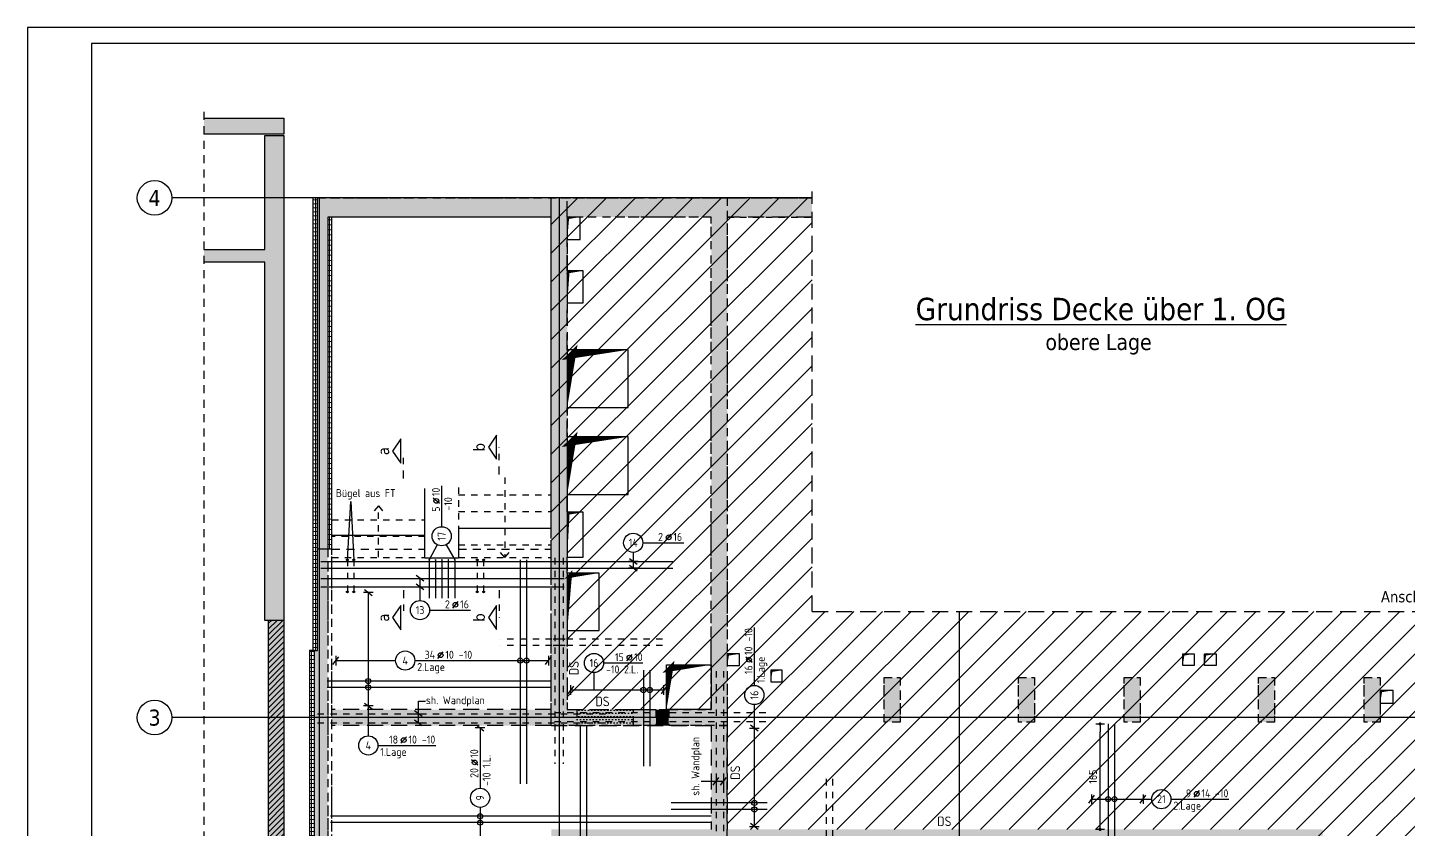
# Model space of a CAD drawing. Extents: x -10 to 101, y -7 to 51.
# Drawn here: x 0 to 21.57, y 29.51 to 42.05 of the extents above; entities that cross this region are included whole.
import ezdxf
from ezdxf.enums import TextEntityAlignment as Align

# ---------------------------------------------------------------- set-up
doc = ezdxf.new("R2010")
doc.units = 0
doc.header["$LTSCALE"] = 0.5
for name, pattern in [('AUSGEZOGEN', [1000.01, 1000, 0.01]), ('DASHDOTSMALL', [1.05, 0.5, -0.25, 0.05, -0.25]), ('DASHED', [0.75, 0.5, -0.25]), ('DOT', [0.175, 0.05, -0.125]), ('HIDDEN', [0.375, 0.25, -0.125]), ('HIDDEN2', [0.187, 0.125, -0.062]), ('HIDDEN4', [0.12, 0.02, -0.1]), ('PUNKT', [0.175, 0.05, -0.125]), ('STRICHLINIE', [0.75, 0.5, -0.25]), ('STRICHPUNKT2', [0.55, 0.25, -0.125, 0.05, -0.125]), ('VERDECKT', [0.375, 0.25, -0.125])]:
    doc.linetypes.add(name, pattern=pattern)
for name, color, linetype in [('2.OG', 7, 'Continuous'), ('ACHSEN', 7, 'Continuous'), ('AFU', 7, 'Continuous'), ('Bestand', 7, 'Continuous'), ('BETON', 7, 'Continuous'), ('Brüstung 2.OG', 7, 'Continuous'), ('DRUEBER', 7, 'Continuous'), ('DS', 7, 'Continuous'), ('grau_hell', 7, 'Continuous'), ('grau_mittel', 7, 'Continuous'), ('HILFE', 7, 'Continuous'), ('MASSE', 7, 'Continuous'), ('RAHMEN', 7, 'Continuous'), ('RND', 7, 'Continuous'), ('SCHATTEN', 7, 'Continuous'), ('SCHNITTE', 7, 'Continuous'), ('SCHRAFF', 7, 'Continuous'), ('SFP_Achsen', 7, 'Continuous'), ('TEXT', 7, 'Continuous'), ('VERDECKT', 7, 'Continuous'), ('VERDECKT2', 7, 'Continuous')]:
    doc.layers.add(name, color=color, linetype=linetype)
doc.layers.add('zila_01_rb_02_stb-fertig_05_schraff', color=144, linetype='Continuous', lineweight=9)
doc.styles.add('helv', font='tahoma.ttf')
doc.styles.add('txt', font='isocp.shx')
doc.linetypes.add('AFU_50K', pattern='A,0.15,["/",Standard,S=0.2,R=0,X=-0.01,Y=-0.1],0.07,["/",Standard,S=0.2,R=0,X=-0.01,Y=-0.1],0.15', length=0.37)
doc.dimstyles.new('DOT_I', dxfattribs={"dimscale": 0.5, "dimtxt": 0.25, "dimasz": 0.25, "dimexe": 0.1, "dimexo": 0.3, "dimgap": 0.1, "dimtad": 1, "dimdec": 3, "dimzin": 3, "dimtxsty": 'txt', "dimblk": 'DOT', "dimblk1": 'DOT', "dimblk2": 'DOT', "dimsah": 1, "dimcen": 0.1, "dimse1": 1, "dimse2": 1, "dimazin": 0, "dimtfac": 1, "dimtdec": 4, "dimtix": 1, "dimtmove": 2, "dimatfit": 3, "dimfxl": 0, "dimtvp": 1, "dimtolj": 1, "dimtzin": 0, "dimarcsym": 0})

# ---------------------------------------------------------------- blocks, each defined once
blk = doc.blocks.new('DINA0')
at = {"layer": 'RAHMEN'}
for p, q in [((0, 84.1), (0, 0)), ((118.9, 84.1), (0, 84.1))]:
    blk.add_line(p, q, dxfattribs=at)
at = {"layer": 'RAHMEN', "color": 5}
for p, q in [((118.4, 83.6), (2, 83.6)), ((2, 83.6), (2, 0.5))]:
    blk.add_line(p, q, dxfattribs=at)
blk = doc.blocks.new('lei_gre')
at = {"layer": 'RND', "color": 7, "linetype": 'Continuous'}
for p, q in [((-0.09, -0.12), (0.09, 0.12)), ((0, 0.15), (0, -0.15))]:
    blk.add_line(p, q, dxfattribs=at)
blk = doc.blocks.new('RND_LEI')
at = {"layer": 'RND', "color": 7, "linetype": 'Continuous'}
blk.add_line((1.022, 0.066), (1.19, 0.27), dxfattribs=at)
for centre, radius in [((0, 0), 0.3), ((1.106, 0.168), 0.075)]:
    blk.add_circle(centre, radius, dxfattribs=at)
at = {"layer": 'RND', "color": 7, "linetype": 'Continuous', "style": 'txt'}
blk.add_attdef('POSL', text='', height=0.25, dxfattribs=at).set_placement((0, 0), align=Align.MIDDLE)
blk.add_attdef('ANZ', text='', height=0.25, dxfattribs=at).set_placement((0.931, 0.057), align=Align.RIGHT)
for tag, p in [('DUM', (1.253, 0.057)), ('ABSTD', (1.674, 0.057)), ('POSTXT', (0.374, -0.327))]:
    blk.add_attdef(tag, p, '', height=0.25, dxfattribs=at)
blk = doc.blocks.new('DOT')
at = {"layer": 'MASSE', "color": 7, "linetype": 'Continuous'}
for p, q in [((0, 0), (-1, 0)), ((0, 0.54), (0, -0.54))]:
    blk.add_line(p, q, dxfattribs=at)
at = {"layer": 'MASSE', "color": 7, "linetype": 'Continuous', "const_width": 0.2}
blk.add_lwpolyline([(-0.1, 0, 1), (0.1, 0, 1)], format="xyb", close=True, dxfattribs=at)
blk = doc.blocks.new('*D34')
at = {"layer": 'Defpoints', "color": 0, "linetype": 'AUSGEZOGEN', "transparency": 16777216}
for p in [(16.753, 31.162), (16.753, 31.162), (16.753, 29.512)]:
    blk.add_point(p, dxfattribs=at)
at = {"layer": 'MASSE', "color": 0, "linetype": 'AUSGEZOGEN', "lineweight": -2, "transparency": 16777216}
blk.add_line((16.753, 29.637), (16.753, 31.037), dxfattribs=at)
at = {"layer": 'MASSE', "color": 0, "linetype": 'AUSGEZOGEN', "lineweight": -2, "transparency": 16777216, "xscale": 0.125, "yscale": 0.125, "zscale": 0.125}
for p, rotation in [((16.753, 31.162), 90), ((16.753, 29.512), 270)]:
    blk.add_blockref('DOT', p, dxfattribs=dict(at, rotation=rotation))
at = {"layer": 'MASSE', "color": 0, "linetype": 'AUSGEZOGEN', "transparency": 16777216, "insert": (16.641, 30.337), "char_height": 0.125, "attachment_point": 5, "rotation": 90, "style": 'txt'}
blk.add_mtext('\\A1;165', dxfattribs=at)
blk = doc.blocks.new('SCHN-2')
at = {"layer": 'SCHNITTE', "color": 6, "linetype": 'Continuous'}
blk.add_lwpolyline([(0.378, 0.088), (0, 0.34), (-0.378, 0.088)], close=True, dxfattribs=at)
at = {"layer": 'SCHNITTE', "color": 1, "linetype": 'DASHDOTSMALL', "style": 'helv'}
blk.add_attdef('SCHN-2', text='', height=0.35, dxfattribs=at).set_placement((0, 0.45), align=Align.CENTER)

msp = doc.modelspace()

# ---------------------------------------------------------------- hatches: boundary and pattern name
at = {"layer": '2.OG'}
h = msp.add_hatch(dxfattribs=at)
h.set_pattern_fill('DOTS', scale=0.8, double=1)
h.set_pattern_definition([(0, (-74.13047, 129.29311), (0.025, 0.05), [0, -0.05])])
h.paths.add_polyline_path([(4.4795, 27.5815), (4.0295, 27.5815), (4.0295, 27.2815), (4.6895, 27.2815), (4.6895, 39.0866), (8.1795, 39.0866), (8.1795, 31.1366), (8.5795, 31.1366), (8.5795, 31.3866), (8.4295, 31.3866), (8.4295, 39.0866), (10.6795, 39.0866), (10.6795, 31.3866), (9.4645, 31.3866), (9.4645, 31.1366), (10.9295, 31.1366), (10.9295, 39.3866), (4.5295, 39.3866), (4.5295, 32.3116), (4.4795, 32.3116)])
h.paths.add_polyline_path([(4.6895, 25.2315), (4.0295, 25.2315), (4.0295, 24.9315), (4.4795, 24.9315), (4.4795, 18.1366), (5.0545, 18.1366), (5.0545, 18.4366), (4.6895, 18.4366)])
h.paths.add_polyline_path([(36.9295, 39.3866), (36.9295, 31.1366), (38.3945, 31.1366), (38.3945, 31.3866), (37.1795, 31.3866), (37.1795, 39.0866), (39.4295, 39.0866), (39.4295, 31.3866), (39.2795, 31.3866), (39.2795, 31.1366), (39.6795, 31.1366), (39.6795, 39.0866), (43.1545, 39.0866), (43.1545, 34.0716), (43.4545, 34.0716), (43.4545, 39.3866)])
h.paths.add_polyline_path([(43.1545, 31.1366), (43.4545, 31.1366), (43.4545, 32.2016), (43.1545, 32.2016)])
h.paths.add_polyline_path([(34.4795, 31.8866), (34.2295, 31.8866), (34.2295, 31.1916), (34.4795, 31.1916)])
h.paths.add_polyline_path([(32.1295, 31.1916), (32.3795, 31.1916), (32.3795, 31.8866), (32.1295, 31.8866)])
h.paths.add_polyline_path([(26.7295, 31.1916), (26.9795, 31.1916), (26.9795, 31.8866), (26.7295, 31.8866)])
h.paths.add_polyline_path([(24.8795, 31.8866), (24.6295, 31.8866), (24.6295, 31.1916), (24.8795, 31.1916)])
h.paths.add_polyline_path([(23.2295, 31.8866), (22.9795, 31.8866), (22.9795, 31.1916), (23.2295, 31.1916)])
h.paths.add_polyline_path([(21.1295, 31.8866), (20.8795, 31.8866), (20.8795, 31.1916), (21.1295, 31.1916)])
h.paths.add_polyline_path([(19.2295, 31.1916), (19.4795, 31.1916), (19.4795, 31.8866), (19.2295, 31.8866)])
h.paths.add_polyline_path([(17.3795, 31.8866), (17.1295, 31.8866), (17.1295, 31.1916), (17.3795, 31.1916)])
h.paths.add_polyline_path([(15.7295, 31.8866), (15.4795, 31.8866), (15.4795, 31.1916), (15.7295, 31.1916)])
h.paths.add_polyline_path([(13.6295, 31.8866), (13.3795, 31.8866), (13.3795, 31.1916), (13.6295, 31.1916)])
h.paths.add_polyline_path([(43.1545, 24.8616), (43.4545, 24.8616), (43.4545, 25.1616), (43.1545, 25.1616)])
h.paths.add_polyline_path([(42.9045, 18.4366), (42.9045, 18.1366), (43.4545, 18.1366), (43.4545, 20.6366), (43.1545, 20.6366), (43.1545, 18.4366)])
h.paths.add_polyline_path([(37.2045, 18.4366), (36.9045, 18.4366), (36.9045, 18.1366), (37.2045, 18.1366)])
h.paths.add_polyline_path([(29.7045, 18.4366), (29.4045, 18.4366), (29.4045, 18.1366), (29.7045, 18.1366)])
h.paths.add_polyline_path([(21.9045, 18.4366), (21.9045, 18.1366), (22.2045, 18.1366), (22.2045, 18.4366)])
h.paths.add_polyline_path([(14.7045, 18.4366), (14.4045, 18.4366), (14.4045, 18.1366), (14.7045, 18.1366)])
h.paths.add_polyline_path([(8.4545, 18.1366), (8.4545, 18.4366), (8.1545, 18.4366), (8.1545, 18.1366)])
h.paths.add_polyline_path([(37.1795, 24.8866), (37.1795, 25.5966), (36.9295, 25.5966), (36.9295, 25.1366), (34.2295, 25.1366), (34.2295, 27.1116), (36.9295, 27.1116), (36.9295, 26.6466), (37.1795, 26.6466), (37.1795, 27.5113), (36.9295, 27.5113), (36.9295, 27.3616), (32.3895, 27.3616), (32.3895, 27.1116), (33.9795, 27.1116), (33.9795, 25.1366), (32.3895, 25.1366), (32.3895, 24.8866)], flags=17)
h.paths.add_polyline_path([(20.2295, 25.1366), (20.2295, 28.4816), (21.3545, 28.4816), (21.3545, 28.7316), (20.2295, 28.7316), (20.2295, 29.5116), (17.4645, 29.5116), (17.4645, 29.2616), (17.6145, 29.2616), (17.6145, 28.0716), (14.7645, 28.0716), (14.7645, 29.2616), (16.5795, 29.2616), (16.5795, 29.5116), (8.1795, 29.5116), (8.1795, 24.8866), (8.5795, 24.8866), (8.5795, 25.1366), (8.4295, 25.1366), (8.4295, 29.2616), (14.5145, 29.2616), (14.5145, 25.1366), (14.3645, 25.1366), (14.3645, 24.8866), (14.9145, 24.8866), (14.9145, 25.1366), (14.7645, 25.1366), (14.7645, 27.8216), (17.6145, 27.8216), (17.6145, 25.1366), (15.9245, 25.1366), (15.9245, 24.8866), (31.5045, 24.8866), (31.5045, 25.1366), (31.3545, 25.1366), (31.3545, 27.1116), (31.5045, 27.1116), (31.5045, 27.3616), (31.3545, 27.3616), (31.3545, 29.2616), (36.9295, 29.2616), (36.9295, 28.3963), (37.1795, 28.3963), (37.1795, 29.5116), (31.1045, 29.5116), (31.1045, 28.7316), (30.0545, 28.7316), (30.0545, 28.4816), (31.1045, 28.4816), (31.1045, 25.1366)])
h.paths.add_polyline_path([(19.9795, 29.2616), (19.0295, 29.2616), (19.0295, 25.1366), (19.9795, 25.1366)], flags=16)
h.paths.add_polyline_path([(17.8645, 25.1366), (18.7795, 25.1366), (18.7795, 29.2616), (17.8645, 29.2616)], flags=16)
h.paths.add_polyline_path([(9.5895, 25.1366), (9.5895, 24.8866), (13.3545, 24.8866), (13.3545, 25.1366)], flags=17)
h.paths.add_polyline_path([(22.7545, 28.7316), (22.7545, 28.4816), (25.1045, 28.4816), (25.1045, 28.7316)], flags=17)
h.paths.add_polyline_path([(28.6545, 28.4816), (28.6545, 28.7316), (26.5045, 28.7316), (26.5045, 28.4816)], flags=17)
h.paths.add_polyline_path([(29.7045, 32.9208), (29.4045, 32.9208), (29.4045, 32.0366), (28.3795, 32.0366), (28.3795, 31.1916), (28.6295, 31.1916), (28.6295, 31.7866), (30.4795, 31.7866), (30.4795, 31.1916), (30.7295, 31.1916), (30.7295, 32.0366), (29.7045, 32.0366)])
at = {"layer": 'Brüstung 2.OG', "linetype": 'DOT'}
h = msp.add_hatch(dxfattribs=at)
h.set_pattern_fill('DOTS', color=102, scale=0.8, double=1)
h.set_pattern_definition([(0, (-74.13047, 279.29311), (0.025, 0.05), [0, -0.05])])
h.paths.add_polyline_path([(43.4545, 31.1366), (43.1545, 31.1366), (43.1545, 25.1616), (43.4545, 25.1616)])
h.paths.add_polyline_path([(43.1545, 20.6366), (43.4545, 20.6366), (43.4545, 24.8616), (43.1545, 24.8616)])
h.paths.add_polyline_path([(42.9045, 18.1366), (42.9045, 18.4366), (37.2045, 18.4366), (37.2045, 18.1366)])
h.paths.add_polyline_path([(29.7045, 18.4366), (29.7045, 18.1366), (36.9045, 18.1366), (36.9045, 18.4366)])
h.paths.add_polyline_path([(29.4045, 18.1366), (29.4045, 18.4366), (22.2045, 18.4366), (22.2045, 18.1366)])
h.paths.add_polyline_path([(14.7045, 18.4366), (14.7045, 18.1366), (21.9045, 18.1366), (21.9045, 18.4366)])
h.paths.add_polyline_path([(8.4545, 18.4366), (8.4545, 18.1366), (14.4045, 18.1366), (14.4045, 18.4366)])
h.paths.add_polyline_path([(8.1545, 18.1366), (8.1545, 18.4366), (5.0545, 18.4366), (5.0545, 18.1366)])
h.paths.add_polyline_path([(12.2545, 39.0866), (12.2545, 39.3866), (10.9295, 39.3866), (10.9295, 39.0866)])
h.paths.add_polyline_path([(35.6295, 39.3866), (35.6295, 39.0866), (36.9295, 39.0866), (36.9295, 39.3866)])
at = {"layer": 'Brüstung 2.OG', "linetype": 'AUSGEZOGEN'}
h = msp.add_hatch(dxfattribs=at)
h.set_pattern_fill('DOTS', color=102, scale=0.8, double=1)
h.set_pattern_definition([(0, (-72.23863, 180.778407), (0.025, 0.05), [0, -0.05])])
h.paths.add_polyline_path([(8.5795, 31.3866), (8.5795, 31.1366), (9.4645, 31.1366), (9.4645, 31.3866)])
at = {"layer": 'grau_hell'}
h = msp.add_hatch(color=9, dxfattribs=at)
h.paths.add_polyline_path([(4.0045, 25.2315), (3.7045, 25.2315), (3.7045, 18.1565), (2.7545, 18.1565), (2.7545, 18.0065), (4.0045, 18.0065)])
h.paths.add_polyline_path([(3.7645, 27.2815), (4.0045, 27.2815), (4.0045, 32.7815), (3.7645, 32.7815)])
h.paths.add_polyline_path([(4.0045, 40.3615), (3.7045, 40.3615), (3.7045, 38.5815), (2.7545, 38.5815), (2.7545, 38.3815), (3.7045, 38.3815), (3.7045, 32.7815), (4.0045, 32.7815)])
h.paths.add_polyline_path([(4.0045, 40.3815), (4.0045, 40.6315), (2.7545, 40.6315), (2.7545, 40.3815)])
at = {"layer": 'grau_hell', "linetype": 'AUSGEZOGEN'}
h = msp.add_hatch(dxfattribs=at)
h.set_pattern_fill('ANSI31', color=9, scale=0.1, style=0, double=1)
h.set_pattern_definition([(45, (0, -25.33528), (-0.2245064, 0.2245064), [])])
h.paths.add_polyline_path([(12.2545, 39.3866), (8.1795, 39.3866), (8.1795, 33.8966), (8.4295, 33.8966), (8.4295, 31.3866), (10.9295, 31.3866), (10.9295, 29.5116), (19.9795, 29.5116), (19.9795, 25.1366), (31.1045, 25.1366), (31.1045, 29.5116), (36.9295, 29.5116), (36.9295, 31.3866), (39.4295, 31.3866), (39.4295, 34.8966), (39.6795, 34.8966), (39.6795, 39.3866), (35.6295, 39.3866), (35.6295, 32.9208), (12.2545, 32.9208)])
at = {"layer": 'grau_hell'}
h = msp.add_hatch(color=9, dxfattribs=at)
h.paths.add_polyline_path([(9.8145, 31.3866), (9.8145, 31.2616), (10.0145, 31.2616), (10.0145, 31.3866), (9.9795, 31.3866)])
h.paths.add_polyline_path([(9.8145, 31.2616), (9.8145, 31.1366), (10.0145, 31.1366), (10.0145, 31.2616)])
at = {"layer": 'grau_mittel'}
h = msp.add_hatch(color=61, dxfattribs=at)
h.paths.add_polyline_path([(4.5295, 39.3866), (4.5295, 33.8966), (4.6895, 33.8966), (4.6895, 39.0866), (8.1795, 39.0866), (8.1795, 34.2216), (8.1795, 31.1366), (8.5795, 31.1366), (8.5795, 31.3866), (8.4295, 31.3866), (8.4295, 39.0866), (8.6295, 39.0866), (10.6795, 39.0866), (10.6795, 31.3866), (10.0145, 31.3866), (10.0145, 31.1366), (10.9295, 31.1366), (10.9295, 39.3866)])
h.paths.add_polyline_path([(8.1795, 31.1366), (8.1795, 31.3866), (4.7545, 31.3866), (4.7545, 31.1366)], flags=17)
h.paths.add_polyline_path([(9.4645, 31.1366), (9.4645, 31.3866), (8.5795, 31.3866), (8.5795, 31.1366)], flags=17)
h.paths.add_polyline_path([(9.8145, 31.1366), (9.8145, 31.3866), (9.4645, 31.3866), (9.4645, 31.1366)], flags=17)
h.paths.add_polyline_path([(10.6795, 29.5116), (10.9295, 29.5116), (10.9295, 31.1366), (10.6795, 31.1366)])
h.paths.add_polyline_path([(8.1795, 29.5116), (8.1795, 24.8866), (8.5795, 24.8866), (8.5795, 25.1366), (8.4295, 25.1366), (8.4295, 29.2616), (14.5145, 29.2616), (14.5145, 28.7666), (14.7645, 28.7666), (14.7645, 29.2616), (14.9145, 29.2616), (15.8245, 29.2616), (15.8245, 29.5116)])
h.paths.add_polyline_path([(4.4795, 27.5816), (4.4045, 27.5816), (4.0245, 27.5816), (4.0245, 27.2816), (4.6895, 27.2816), (4.6895, 33.8966), (4.5295, 33.8966), (4.5295, 32.3116), (4.4795, 32.3116)])
h.paths.add_polyline_path([(4.4045, 25.2316), (4.6895, 25.2316), (4.7545, 25.2316), (4.7545, 27.2815), (4.6895, 27.2815), (4.4045, 27.2815)])
h.paths.add_polyline_path([(4.0245, 25.2316), (4.0245, 24.9316), (4.4045, 24.9315), (4.4795, 24.9316), (4.4795, 18.1366), (5.0545, 18.1366), (5.0545, 18.4366), (4.6895, 18.4366), (4.6895, 25.2316)])
h.paths.add_polyline_path([(8.1545, 18.1366), (8.1545, 18.4366), (5.0545, 18.4366), (5.0545, 18.1366)])
h.paths.add_polyline_path([(8.4545, 18.4366), (8.1545, 18.4366), (8.1545, 18.1366), (8.4545, 18.1366)])
h.paths.add_polyline_path([(14.4045, 18.1366), (14.4045, 18.4366), (8.4545, 18.4366), (8.4545, 18.1366)])
h.paths.add_polyline_path([(14.4045, 18.4366), (14.4045, 18.1366), (14.7045, 18.1366), (14.7045, 18.4366)])
h.paths.add_polyline_path([(14.7045, 18.4366), (14.7045, 18.1366), (21.9045, 18.1366), (21.9045, 18.4366)])
h.paths.add_polyline_path([(22.2045, 18.4366), (21.9045, 18.4366), (21.9045, 18.1366), (22.2045, 18.1366)])
h.paths.add_polyline_path([(22.2045, 18.4366), (22.2045, 18.1366), (29.4045, 18.1366), (29.4045, 18.4366)])
h.paths.add_polyline_path([(29.7045, 18.4366), (29.4045, 18.4366), (29.4045, 18.1366), (29.7045, 18.1366)])
h.paths.add_polyline_path([(29.7045, 18.4366), (29.7045, 18.1366), (36.9045, 18.1366), (36.9045, 18.4366)])
h.paths.add_polyline_path([(37.2045, 18.4366), (36.9045, 18.4366), (36.9045, 18.1366), (37.2045, 18.1366)])
h.paths.add_polyline_path([(42.9045, 18.1366), (42.9045, 18.4366), (37.2045, 18.4366), (37.2045, 18.1366)])
h.paths.add_polyline_path([(43.1545, 18.4366), (42.9045, 18.4366), (42.9045, 18.1366), (43.4545, 18.1366), (43.4545, 20.6366), (43.1545, 20.6366)])
h.paths.add_polyline_path([(43.4545, 24.8616), (43.1545, 24.8616), (43.1545, 20.6366), (43.4545, 20.6366)])
h.paths.add_polyline_path([(43.4545, 25.1616), (43.1545, 25.1616), (43.1545, 24.8616), (43.4545, 24.8616)])
h.paths.add_polyline_path([(43.4545, 31.1366), (43.1545, 31.1366), (43.1545, 25.1616), (43.4545, 25.1616)])
h.paths.add_polyline_path([(43.1545, 31.8866), (43.1545, 31.1366), (43.4545, 31.1366), (43.4545, 31.8866)], flags=17)
h.paths.add_polyline_path([(43.1545, 31.8866), (43.4545, 31.8866), (43.4545, 34.3866), (43.1545, 34.3866)], flags=17)
h.paths.add_polyline_path([(43.1545, 34.3866), (43.4545, 34.3866), (43.4545, 34.7566), (43.1545, 34.7566)])
h.paths.add_polyline_path([(43.1545, 34.7566), (43.4545, 34.7566), (43.4545, 39.3866), (36.9295, 39.3866), (36.9295, 31.1366), (37.9945, 31.1366), (37.9945, 31.3866), (37.1795, 31.3866), (37.1795, 39.0866), (39.4295, 39.0866), (39.4295, 31.3866), (39.2795, 31.3866), (39.2795, 31.1366), (39.6795, 31.1366), (39.6795, 39.0866), (43.1545, 39.0866)])
h.paths.add_polyline_path([(38.1945, 31.3866), (38.1945, 31.1366), (39.2795, 31.1366), (39.2795, 31.3866)], flags=17)
h.paths.add_polyline_path([(39.6795, 31.3866), (39.6795, 31.1366), (43.1545, 31.1366), (43.1545, 31.3866)], flags=17)
h.paths.add_polyline_path([(36.9295, 30.0616), (37.1795, 30.0616), (37.1795, 31.1366), (36.9295, 31.1366)])
h.paths.add_polyline_path([(16.2245, 29.5116), (16.2245, 29.2616), (16.5795, 29.2616), (16.5795, 29.5116)])
h.paths.add_polyline_path([(16.5795, 29.5116), (16.5795, 29.2616), (17.4645, 29.2616), (17.4645, 29.5116)])
h.paths.add_polyline_path([(18.7795, 29.2616), (18.7795, 25.1366), (17.8645, 25.1366), (16.4495, 25.1366), (16.4495, 24.8866), (20.5295, 24.8866), (20.5295, 25.1366), (19.0295, 25.1366), (19.0295, 29.2616), (19.9795, 29.2616), (19.9795, 28.4816), (21.3545, 28.4816), (21.3545, 28.7316), (20.2295, 28.7316), (20.2295, 28.9816), (20.2295, 29.5116), (17.4645, 29.5116), (17.4645, 29.2616)])
h.paths.add_polyline_path([(16.0495, 24.8866), (16.2495, 24.8866), (16.2495, 25.1366), (16.0495, 25.1366)])
h.paths.add_polyline_path([(14.9145, 25.1366), (14.9145, 24.8866), (16.0495, 24.8866), (16.0495, 25.1366)], flags=17)
h.paths.add_polyline_path([(14.9145, 24.8866), (14.9145, 25.1366), (14.7645, 25.1366), (14.7644, 27.5716), (14.7644, 27.8216), (15.0145, 27.8216), (16.1245, 27.8216), (16.1245, 28.0716), (14.7645, 28.0716), (14.7645, 28.2216), (14.7645, 28.6166), (14.5145, 28.6166), (14.5145, 25.1366), (14.3645, 25.1366), (14.3645, 24.8866)])
h.paths.add_polyline_path([(17.8645, 27.8216), (17.8645, 28.0716), (16.3245, 28.0716), (16.3245, 27.8216)])
h.paths.add_polyline_path([(13.3545, 25.1366), (13.3545, 24.8866), (14.3645, 24.8866), (14.3645, 25.1366)])
h.paths.add_polyline_path([(13.1545, 24.8866), (13.3545, 24.8866), (13.3545, 25.1366), (13.1545, 25.1366)], flags=16)
h.paths.add_polyline_path([(12.9545, 24.8866), (12.9545, 25.1366), (9.9895, 25.1366), (9.9895, 24.8866)], flags=16)
h.paths.add_polyline_path([(9.5895, 24.8866), (9.7895, 24.8866), (9.7895, 25.1366), (9.5895, 25.1366)], flags=16)
h.paths.add_polyline_path([(8.5795, 25.1366), (8.5795, 24.8866), (9.5895, 24.8866), (9.5895, 25.1366)], flags=16)
h.paths.add_polyline_path([(25.2995, 24.8866), (25.2995, 25.1366), (20.7295, 25.1366), (20.7295, 24.8866)])
h.paths.add_polyline_path([(26.3095, 24.8866), (26.3095, 25.1366), (25.2995, 25.1366), (25.2995, 24.8866)])
h.paths.add_polyline_path([(26.3095, 25.1366), (26.3095, 24.8866), (29.9045, 24.8866), (29.9045, 25.1366)])
h.paths.add_polyline_path([(31.5045, 24.8866), (31.5045, 25.1366), (31.3545, 25.1366), (31.3545, 26.9116), (31.1045, 26.9116), (31.1045, 25.1366), (30.1045, 25.1366), (30.1045, 24.8866)])
h.paths.add_polyline_path([(32.3895, 24.8866), (32.3895, 25.1366), (31.5045, 25.1366), (31.5045, 24.8866)])
h.paths.add_polyline_path([(33.0945, 24.8866), (33.0945, 25.1366), (32.3895, 25.1366), (32.3895, 24.8866)])
h.paths.add_polyline_path([(34.2295, 25.1366), (34.2295, 27.1116), (36.9295, 27.1116), (36.9295, 26.6466), (37.1795, 26.6466), (37.1795, 26.8966), (37.0995, 26.8966), (37.0995, 27.0466), (37.1795, 27.0466), (37.1795, 27.5113), (36.9295, 27.5113), (36.9295, 27.3616), (32.3895, 27.3616), (32.3895, 27.1116), (33.9795, 27.1116), (33.9795, 25.1366), (33.6945, 25.1366), (33.6945, 24.8866), (37.1795, 24.8866), (37.1795, 26.6466), (36.9295, 26.6466), (36.9295, 25.1366)])
h.paths.add_polyline_path([(37.1795, 28.3963), (36.9295, 28.3963), (36.9295, 27.5113), (37.1795, 27.5113)])
h.paths.add_polyline_path([(37.1795, 28.6616), (36.9295, 28.6616), (36.9295, 28.3963), (37.1795, 28.3963)])
h.paths.add_polyline_path([(36.6295, 29.5116), (36.6295, 29.2616), (37.1795, 29.2616), (37.1795, 29.5116)])
h.paths.add_polyline_path([(33.3345, 29.5116), (33.3345, 29.2616), (36.0295, 29.2616), (36.0295, 29.5116)])
h.paths.add_polyline_path([(32.7345, 29.2616), (32.7345, 29.5116), (31.1045, 29.5116), (31.1045, 28.7316), (30.6045, 28.7316), (30.0545, 28.7316), (30.0545, 28.4816), (31.3545, 28.4816), (31.3545, 29.2616)])
h.paths.add_polyline_path([(31.1045, 27.1116), (31.5045, 27.1116), (31.5045, 27.3616), (31.3545, 27.3616), (31.3545, 28.2822), (31.1045, 28.2822)])
h.paths.add_polyline_path([(32.3895, 27.1116), (32.3895, 27.3616), (31.5045, 27.3616), (31.5045, 27.1116)])
h.paths.add_polyline_path([(28.6545, 28.4816), (28.6545, 28.7316), (26.5045, 28.7316), (26.5045, 28.4816)])
h.paths.add_polyline_path([(22.7545, 28.7316), (22.7545, 28.4816), (25.1045, 28.4816), (25.1045, 28.7316)])
h.paths.add_polyline_path([(13.6295, 31.8866), (13.3795, 31.8866), (13.3795, 31.1916), (13.6295, 31.1916)])
h.paths.add_polyline_path([(15.4795, 31.1916), (15.7295, 31.1916), (15.7295, 31.8866), (15.4795, 31.8866)])
h.paths.add_polyline_path([(17.3795, 31.8866), (17.1295, 31.8866), (17.1295, 31.1916), (17.3795, 31.1916)])
h.paths.add_polyline_path([(19.4795, 31.8866), (19.2295, 31.8866), (19.2295, 31.1916), (19.4795, 31.1916)])
h.paths.add_polyline_path([(20.8795, 31.1916), (21.1295, 31.1916), (21.1295, 31.8866), (20.8795, 31.8866)])
h.paths.add_polyline_path([(23.2295, 31.8866), (22.9795, 31.8866), (22.9795, 31.1916), (23.2295, 31.1916)])
h.paths.add_polyline_path([(24.6295, 31.1916), (24.8795, 31.1916), (24.8795, 31.8866), (24.6295, 31.8866)])
h.paths.add_polyline_path([(26.9795, 31.8866), (26.7295, 31.8866), (26.7295, 31.1916), (26.9795, 31.1916)])
h.paths.add_polyline_path([(28.6295, 31.8866), (28.3795, 31.8866), (28.3795, 31.1916), (28.6295, 31.1916)])
h.paths.add_polyline_path([(30.7295, 31.8866), (30.4795, 31.8866), (30.4795, 31.1916), (30.7295, 31.1916)])
h.paths.add_polyline_path([(32.3795, 31.8866), (32.1295, 31.8866), (32.1295, 31.1916), (32.3795, 31.1916)])
h.paths.add_polyline_path([(34.2295, 31.1916), (34.4795, 31.1916), (34.4795, 31.8866), (34.2295, 31.8866)])
h.paths.add_polyline_path([(12.2545, 39.0866), (12.2545, 39.3866), (10.9295, 39.3866), (10.9295, 39.0866)])
h.paths.add_polyline_path([(35.6295, 39.3866), (35.6295, 39.0866), (36.9295, 39.0866), (36.9295, 39.3866)])
at = {"layer": 'SCHRAFF'}
h = msp.add_hatch(dxfattribs=at)
h.set_pattern_fill('ANSI33', color=8, scale=0.5, double=1)
h.set_pattern_definition([(45, (-74.13047, 79.29311), (-0.08838835, 0.08838835), []), (45, (-74.04208, 79.29311), (-0.08838835, 0.08838835), [0.0625, -0.03125])])
h.paths.add_polyline_path([(4.0045, 40.3615), (3.7045, 40.3615), (3.7045, 38.5815), (2.7545, 38.5815), (2.7545, 38.3815), (3.7045, 38.3815), (3.7045, 32.7815), (4.0045, 32.7815)])
h.paths.add_polyline_path([(4.0045, 25.2315), (3.7045, 25.2315), (3.7045, 18.1565), (2.7545, 18.1565), (2.7545, 18.0065), (4.0045, 18.0065)])
h.paths.add_polyline_path([(4.0045, 40.3815), (4.0045, 40.6315), (2.7545, 40.6315), (2.7545, 40.3815)])
h = msp.add_hatch(dxfattribs=at)
h.set_pattern_fill('ANSI31', color=8, scale=0.5, double=1)
h.set_pattern_definition([(45, (-74.13047, 79.29311), (-0.044194174, 0.044194174), [])])
h.paths.add_polyline_path([(4.0045, 32.7815), (3.7645, 32.7815), (3.7645, 27.2815), (4.0045, 27.2815)])
at = {"layer": 'zila_01_rb_02_stb-fertig_05_schraff', "linetype": 'AUSGEZOGEN'}
h = msp.add_hatch(dxfattribs=at)
h.set_pattern_fill('ANSI37', color=102, scale=0.5, angle=-45)
h.set_pattern_definition([(0, (-74.13047, 179.29311), (1e-17, 0.0625), []), (90, (-74.13047, 179.29311), (-0.0625, 2e-17), [])])
h.paths.add_polyline_path([(4.4545, 32.3116), (4.4795, 32.3116), (4.5295, 32.3116), (4.5295, 39.3866), (4.4545, 39.3866)])
h.paths.add_polyline_path([(4.4795, 32.3116), (4.4545, 32.3116), (4.4045, 32.3116), (4.4045, 27.5816), (4.4795, 27.5816)])
h = msp.add_hatch(dxfattribs=at)
h.set_pattern_fill('ANSI37', color=102, scale=0.025, angle=-45)
h.set_pattern_definition([(0, (86.4705, 4.67561), (2e-17, 0.079375), []), (90, (86.4705, 4.67561), (-0.079375, 3e-17), [])])
h.paths.add_polyline_path([(4.7545, 39.0866), (4.6895, 39.0866), (4.6895, 33.8966), (4.7545, 33.8966)])

# ---------------------------------------------------------------- linework, layer by layer
at = {"layer": '2.OG', "color": 7, "linetype": 'PUNKT', "lineweight": -2}
for p, q in [((4.5295, 39.3866), (4.4545, 39.3866)), ((4.4545, 39.3866), (4.4545, 32.3116)), ((4.5295, 39.3866), (10.9295, 39.3866)), ((4.5295, 32.3116), (4.5295, 39.3866)), ((10.9295, 39.3866), (10.9295, 31.1366)), ((8.1795, 39.0866), (4.6895, 39.0866)), ((4.6895, 39.0866), (4.6895, 27.2815)), ((8.1795, 31.1366), (8.1795, 39.0866)), ((10.6795, 39.0866), (8.4295, 39.0866)), ((8.4295, 39.0866), (8.4295, 31.3866)), ((10.6795, 31.3866), (10.6795, 39.0866)), ((4.4545, 32.3116), (4.4795, 32.3116)), ((4.4795, 27.5815), (4.4795, 32.3116)), ((4.4795, 32.3116), (4.5295, 32.3116)), ((8.4295, 31.3866), (8.5795, 31.3866)), ((8.5795, 31.3866), (8.5795, 31.1366)), ((9.4645, 31.1366), (9.4645, 31.3866)), ((9.4645, 31.3866), (10.6795, 31.3866)), ((8.5795, 31.1366), (8.1795, 31.1366)), ((10.9295, 31.1366), (9.4645, 31.1366))]:
    msp.add_line(p, q, dxfattribs=at)
for points in [[(4.6895, 27.2815), (4.7545, 27.2815), (4.7545, 39.0866)], [(4.4795, 32.3116), (4.4045, 32.3116), (4.4045, 27.5815)]]:
    msp.add_lwpolyline(points, dxfattribs=at)
for points in [[(13.6295, 31.1916), (13.3795, 31.1916), (13.3795, 31.8866), (13.6295, 31.8866)], [(15.7295, 31.1916), (15.4795, 31.1916), (15.4795, 31.8866), (15.7295, 31.8866)], [(17.3795, 31.1916), (17.1295, 31.1916), (17.1295, 31.8866), (17.3795, 31.8866)], [(19.4795, 31.1916), (19.2295, 31.1916), (19.2295, 31.8866), (19.4795, 31.8866)], [(20.8795, 31.8866), (21.1295, 31.8866), (21.1295, 31.1916), (20.8795, 31.1916)]]:
    msp.add_lwpolyline(points, close=True, dxfattribs=at)
at = {"layer": 'ACHSEN', "color": 140, "linetype": 'AUSGEZOGEN'}
for p, q in [((12.2545, 39.3866), (2.2545, 39.3866)), ((4.5545, 39.3866), (4.5545, 16.1366)), ((8.3045, 39.3866), (8.3045, 16.1366)), ((14.5545, 32.9208), (14.5545, 16.1366)), ((43.4545, 31.2616), (2.2545, 31.2616))]:
    msp.add_line(p, q, dxfattribs=at)
at = {"layer": 'AFU', "color": 8, "linetype": 'AFU_50K'}
for p, q in [((8.1795, 39.0866), (8.1795, 39.3866)), ((4.6895, 33.8966), (4.5295, 33.8966))]:
    msp.add_line(p, q, dxfattribs=at)
at = {"layer": 'Bestand', "color": 8, "linetype": 'AUSGEZOGEN'}
for p, q in [((2.7545, 40.6315), (4.0045, 40.6315)), ((4.0045, 40.6315), (4.0045, 40.3815)), ((4.0045, 40.3815), (2.7545, 40.3815)), ((3.7045, 40.3615), (4.0045, 40.3615)), ((3.7045, 38.5815), (3.7045, 40.3615)), ((4.0045, 40.3615), (4.0045, 32.7815)), ((2.7545, 38.5815), (3.7045, 38.5815)), ((3.7045, 38.3815), (2.7545, 38.3815)), ((3.7045, 32.7815), (3.7045, 38.3815)), ((4.0045, 32.7815), (3.7045, 32.7815)), ((3.7645, 27.2815), (3.7645, 32.7815)), ((4.0045, 32.7815), (4.0045, 27.2815))]:
    msp.add_line(p, q, dxfattribs=at)
at = {"layer": 'BETON', "color": 6, "linetype": 'AUSGEZOGEN', "lineweight": -2}
for p, q in [((4.4545, 39.3866), (4.4545, 32.3116)), ((12.2545, 39.3866), (4.4545, 39.3866)), ((4.5295, 32.3116), (4.5295, 39.3866)), ((8.1795, 39.0866), (4.6895, 39.0866)), ((4.6895, 39.0866), (4.6895, 33.8966)), ((4.4545, 32.3116), (4.4795, 32.3116)), ((4.4795, 27.5816), (4.4795, 32.3116)), ((4.4795, 32.3116), (4.5295, 32.3116))]:
    msp.add_line(p, q, dxfattribs=at)
at = {"layer": 'BETON', "color": 6, "linetype": 'AUSGEZOGEN'}
for p, q in [((4.7545, 33.8966), (4.7545, 39.0866)), ((8.1795, 34.2216), (8.1795, 39.0866)), ((6.2045, 34.1074), (4.7545, 34.1074)), ((6.2045, 33.7566), (6.2045, 34.1074)), ((6.7295, 34.2216), (6.7295, 33.7566)), ((6.7295, 34.2216), (8.1795, 34.2216)), ((4.7545, 33.8966), (4.6895, 33.8966)), ((6.2045, 33.7566), (6.7295, 33.7566))]:
    msp.add_line(p, q, dxfattribs=at)
for points in [[(8.4295, 38.7366), (8.6295, 38.7366), (8.6295, 39.0866), (8.4295, 39.0866)], [(8.4295, 37.7466), (8.6795, 37.7466), (8.6795, 38.2466), (8.4295, 38.2466)], [(8.4295, 36.1116), (9.3795, 36.1116), (9.3795, 37.0116), (8.4295, 37.0116)], [(8.4295, 34.7516), (9.3795, 34.7516), (9.3795, 35.6516), (8.4295, 35.6516)], [(8.4295, 33.7716), (8.6795, 33.7716), (8.6795, 34.4716), (8.4295, 34.4716)], [(8.4295, 32.6216), (8.9295, 32.6216), (8.9295, 33.5216), (8.4295, 33.5216)], [(10.9295, 32.0766), (11.1195, 32.0766), (11.1195, 32.2566), (10.9295, 32.2566)], [(18.0445, 32.2566), (18.2244, 32.2566), (18.2244, 32.0766), (18.0445, 32.0766)], [(18.3845, 32.2566), (18.5645, 32.2566), (18.5645, 32.0766), (18.3845, 32.0766)], [(9.9795, 32.0866), (10.6795, 32.0866), (10.6795, 31.3866), (9.9795, 31.3866)], [(11.6095, 31.8216), (11.7895, 31.8216), (11.7895, 32.0016), (11.6095, 32.0016)], [(21.1295, 31.4866), (21.3295, 31.4866), (21.3295, 31.6866), (21.1295, 31.6866)]]:
    msp.add_lwpolyline(points, close=True, dxfattribs=at)
at = {"layer": 'BETON', "color": 6, "linetype": 'AUSGEZOGEN', "lineweight": -2}
msp.add_lwpolyline([(4.4795, 32.3116), (4.4045, 32.3116), (4.4045, 27.5816)], dxfattribs=at)
at = {"layer": 'Brüstung 2.OG', "color": 102, "linetype": 'DOT'}
for p, q in [((10.9295, 39.3866), (12.2545, 39.3866)), ((10.9295, 39.0866), (12.2545, 39.0866)), ((8.5795, 31.3866), (9.4645, 31.3866)), ((9.4645, 31.1366), (8.5795, 31.1366))]:
    msp.add_line(p, q, dxfattribs=at)
at = {"layer": 'DRUEBER', "color": 102, "linetype": 'HIDDEN2'}
for p, q in [((7.4545, 35.0146), (7.4545, 33.7666)), ((5.4795, 34.5705), (5.3697, 34.4458)), ((5.4795, 33.7694), (5.4795, 34.5705)), ((5.4795, 34.5705), (5.5892, 34.4458)), ((7.4545, 33.7666), (7.3447, 33.8912)), ((7.4545, 33.7666), (7.5642, 33.8912))]:
    msp.add_line(p, q, dxfattribs=at)
at = {"layer": 'DRUEBER', "color": 171, "linetype": 'HIDDEN4'}
for p, q in [((6.7295, 34.8583), (6.7295, 34.2216)), ((6.7295, 34.7416), (8.1795, 34.7416)), ((6.7295, 34.4816), (8.1795, 34.4816))]:
    msp.add_line(p, q, dxfattribs=at)
at = {"layer": 'DRUEBER', "color": 7, "linetype": 'DOT'}
for p, q in [((4.7545, 34.3516), (6.2045, 34.3516)), ((6.2045, 34.0916), (4.7545, 34.0916)), ((6.7295, 33.9616), (8.1795, 33.9616)), ((4.7545, 33.7666), (6.2045, 33.7666)), ((6.7295, 33.7666), (8.1795, 33.7666))]:
    msp.add_line(p, q, dxfattribs=at)
at = {"layer": 'DS', "color": 1, "linetype": 'DASHED'}
for p, q in [((8.4295, 39.0866), (8.4295, 39.3866)), ((8.4295, 38.2466), (8.4295, 38.7366)), ((8.4295, 37.0116), (8.4295, 37.7466)), ((8.4295, 35.6516), (8.4295, 36.1116)), ((8.4295, 34.4716), (8.4295, 34.7516)), ((8.1795, 31.1366), (8.1795, 34.2216)), ((8.4295, 33.5216), (8.4295, 33.7716)), ((8.4295, 32.6216), (8.4295, 31.3866)), ((8.4295, 31.3866), (9.9795, 31.3866)), ((8.1795, 31.1366), (10.9295, 31.1366)), ((10.9295, 29.2616), (10.9295, 31.1366))]:
    msp.add_line(p, q, dxfattribs=at)
at = {"layer": 'HILFE', "color": 102, "linetype": 'HIDDEN'}
msp.add_line((2.7545, 40.7315), (2.7545, 17.9065), dxfattribs=at)
at = {"layer": 'HILFE', "color": 102, "linetype": 'DASHED'}
for q in [(12.2545, 39.4866), (35.6295, 32.9208)]:
    msp.add_line((12.2545, 32.9208), q, dxfattribs=at)
at = {"layer": 'HILFE', "color": 102, "linetype": 'AUSGEZOGEN'}
for p, q in [((6.2045, 34.1074), (6.2045, 34.8453)), ((4.9949, 33.7266), (5.0509, 34.6404)), ((5.0509, 34.6404), (5.0949, 33.7266)), ((6.1049, 31.1779), (6.1049, 31.5174)), ((6.1049, 31.5174), (6.2142, 31.5174)), ((10.8802, 30.2619), (10.5227, 30.2619))]:
    msp.add_line(p, q, dxfattribs=at)
at = {"layer": 'RND', "color": 7, "linetype": 'AUSGEZOGEN'}
for p, q in [((6.4685, 34.2462), (6.4685, 34.8862)), ((9.6105, 33.9945), (10.2505, 33.9945)), ((5.3216, 33.2169), (5.3216, 31.4431)), ((6.28, 32.9409), (6.92, 32.9409)), ((11.3523, 31.7631), (11.3523, 32.6694)), ((4.8144, 32.1525), (5.7487, 32.1525)), ((6.0487, 32.1525), (8.1355, 32.1525)), ((8.8479, 31.692), (8.8479, 31.9647)), ((8.9979, 32.1147), (9.6086, 32.1147)), ((9.9407, 31.692), (8.4843, 31.692)), ((5.3216, 31.4431), (5.3216, 30.9754)), ((11.3523, 31.0948), (11.3523, 31.4631)), ((7.0683, 31.1008), (7.0683, 30.1564)), ((11.3523, 29.5582), (11.3523, 31.0948)), ((5.4716, 30.8254), (6.3778, 30.8254)), ((16.62, 29.9853), (17.4252, 29.9853)), ((17.4252, 29.9853), (17.5608, 29.9853)), ((17.8608, 29.9853), (18.767, 29.9853)), ((7.0683, 29.8564), (7.0683, 29.306))]:
    msp.add_line(p, q, dxfattribs=at)
at = {"layer": 'RND', "color": 102, "linetype": 'AUSGEZOGEN'}
for p, q in [((6.398, 33.9638), (6.2717, 33.7266)), ((6.5408, 33.9647), (6.6717, 33.7266)), ((9.4605, 33.8445), (9.4605, 33.5915)), ((6.13, 33.0909), (6.13, 33.4372))]:
    msp.add_line(p, q, dxfattribs=at)
at = {"layer": 'RND', "color": 1, "linetype": 'AUSGEZOGEN'}
for points in [[(4.5795, 33.703), (10.0795, 33.703)], [(6.2717, 33.7266), (6.2717, 33.1266)], [(6.3717, 33.7266), (6.3717, 33.1266)], [(6.4717, 33.7266), (6.4717, 33.1266)], [(6.5717, 33.7266), (6.5717, 33.1266)], [(6.6717, 33.7266), (6.6717, 33.1266)], [(7.6942, 33.7266), (7.6942, 30.2266)], [(7.7942, 33.7266), (7.7942, 30.2266)], [(4.5795, 33.5986), (10.0795, 33.5986)], [(4.5795, 33.4372), (8.3795, 33.4372)], [(4.5795, 33.303), (8.3795, 33.303)], [(8.3895, 32.4889), (8.2195, 32.4889)], [(8.3895, 32.3889), (8.2195, 32.3889)], [(9.6183, 32.0017), (9.6183, 30.5017)], [(9.7183, 32.0017), (9.7183, 30.5017)], [(8.1795, 31.8318), (4.6795, 31.8318)], [(8.1795, 31.7318), (4.6795, 31.7318)], [(8.6327, 31.1366), (8.6327, 18.4366)], [(8.7327, 31.1366), (8.7327, 18.4366)], [(16.8781, 31.1616), (16.8781, 27.6116)], [(16.9781, 31.1616), (16.9781, 27.6116)], [(11.5545, 29.9258), (10.0545, 29.9258)], [(11.5545, 29.8258), (10.0545, 29.8258)], [(10.6795, 29.7187), (4.7295, 29.7187)], [(10.6795, 29.6187), (4.7295, 29.6187)]]:
    msp.add_lwpolyline(points, dxfattribs=at)
at = {"layer": 'RND', "color": 102, "linetype": 'HIDDEN2'}
for points in [[(4.9949, 33.7266), (4.9949, 33.2266)], [(5.0949, 33.7266), (5.0949, 33.2266)], [(7.0234, 33.7266), (7.0234, 33.2266)], [(7.1234, 33.7266), (7.1234, 33.2266)]]:
    msp.add_lwpolyline(points, dxfattribs=at)
at = {"layer": 'RND', "color": 7, "linetype": 'AUSGEZOGEN', "const_width": 0.0125}
for points in [[(6.2654, 33.7266, 1), (6.2779, 33.7266, 1)], [(6.3654, 33.7266, 1), (6.3779, 33.7266, 1)], [(6.4654, 33.7266, 1), (6.4779, 33.7266, 1)], [(6.5654, 33.7266, 1), (6.5779, 33.7266, 1)], [(6.6654, 33.7266, 1), (6.6779, 33.7266, 1)], [(8.2257, 32.4889, 1), (8.2132, 32.4889, 1)], [(8.2257, 32.3889, 1), (8.2132, 32.3889, 1)], [(8.3957, 32.4889, 1), (8.3832, 32.4889, 1)], [(8.3957, 32.3889, 1), (8.3832, 32.3889, 1)]]:
    msp.add_lwpolyline(points, format="xyb", close=True, dxfattribs=at)
at = {"layer": 'RND', "color": 1, "linetype": 'HIDDEN2'}
for points in [[(8.2353, 33.7566), (8.2353, 30.5366)], [(8.3673, 33.7566), (8.3673, 30.5366)], [(10.7549, 31.9858), (10.7549, 28.2916)], [(10.8712, 31.9858), (10.8712, 28.2916)], [(4.5295, 31.321), (9.0295, 31.321)], [(11.5295, 31.3365), (8.2295, 31.3365)], [(4.5295, 31.1779), (9.0295, 31.1779)], [(11.5295, 31.1935), (8.2295, 31.1935)]]:
    msp.add_lwpolyline(points, dxfattribs=at)
at = {"layer": 'RND', "color": 1, "linetype": 'DOT'}
for points in [[(8.3895, 32.4889), (7.3895, 32.4889)], [(8.3895, 32.3889), (7.3895, 32.3889)], [(9.9195, 32.4889), (8.2195, 32.4889)], [(9.9195, 32.3889), (8.2195, 32.3889)], [(12.4753, 30.3016), (12.4753, 29.3016)], [(12.5753, 30.3016), (12.5753, 29.3016)]]:
    msp.add_lwpolyline(points, dxfattribs=at)
at = {"layer": 'RND', "color": 102, "linetype": 'HIDDEN2'}
for centre in [(4.9949, 33.7266), (5.0949, 33.7266), (7.0234, 33.7266), (7.1234, 33.7266), (4.9949, 33.2266), (5.0949, 33.2266), (7.0234, 33.2266), (7.1234, 33.2266)]:
    msp.add_circle(centre, 0.0125, dxfattribs=at)
at = {"layer": 'RND', "color": 7, "linetype": 'AUSGEZOGEN'}
for centre in [(7.6942, 32.1525), (7.7942, 32.1525), (5.3216, 31.8318), (5.3216, 31.7318), (9.6183, 31.692), (9.7183, 31.692), (16.8781, 29.9853), (16.9781, 29.9853), (11.3523, 29.9258), (11.3523, 29.8258), (7.0683, 29.7187), (7.0683, 29.6187)]:
    msp.add_circle(centre, 0.04, dxfattribs=at)
at = {"layer": 'SCHATTEN', "color": 1, "linetype": 'AUSGEZOGEN'}
for points in [[(8.6295, 39.0866, 0, 0.0326, 0), (8.4308, 39.0703, 0, 0, 0), (8.4448, 39.0859, 0.0307, 0, 0), (8.4295, 38.7366, 0, 0, 0)], [(8.6795, 38.2466, 0, 0.0408, 0), (8.4311, 38.2263, 0, 0, 0), (8.4484, 38.2458, 0.038, 0, 0), (8.4295, 37.7466, 0, 0, 0)], [(9.3795, 37.0116, 0, 0.1457, 0), (8.435, 36.9389, 0, 0, 0), (8.5026, 37.0056, 0.1468, 0, 0), (8.4295, 36.1116, 0, 0, 0)], [(9.3795, 35.6516, 0, 0.1457, 0), (8.435, 35.5789, 0, 0, 0), (8.5026, 35.6456, 0.1468, 0, 0), (8.4295, 34.7516, 0, 0, 0)], [(8.4295, 33.7716, 0, 0.0372, 0), (8.448, 34.4711, 0, 0, 0), (8.4311, 34.4513, 0.0408, 0, 0), (8.6795, 34.4716, 0, 0, 0)], [(8.4295, 32.6216, 0, 0.0765, 0), (8.4677, 33.5199, 0, 0, 0), (8.4328, 33.4809, 0.0815, 0, 0), (8.9295, 33.5216, 0, 0, 0)], [(9.9795, 31.3866, 0, 0.1141, 0), (10.0363, 32.0819, 0, 0, 0), (9.9841, 32.0297, 0.1141, 0, 0), (10.6795, 32.0866, 0, 0, 0)], [(10.9295, 32.0766, 0, 0.0294, 0), (10.9441, 32.2554, 0, 0, 0), (10.9306, 32.242, 0.0291, 0, 0), (11.1195, 32.2566, 0, 0, 0)], [(18.0445, 32.0766, 0, 0.0294, 0), (18.0591, 32.2554, 0, 0, 0), (18.0457, 32.2419, 0.0294, 0, 0), (18.2244, 32.2566, 0, 0, 0)], [(18.3845, 32.0766, 0, 0.0294, 0), (18.3991, 32.2554, 0, 0, 0), (18.3857, 32.2419, 0.0294, 0, 0), (18.5645, 32.2566, 0, 0, 0)], [(11.6095, 31.8216, 0, 0.0294, 0), (11.6241, 32.0004, 0, 0, 0), (11.6107, 31.9869, 0.0294, 0, 0), (11.7895, 32.0016, 0, 0, 0)], [(21.1295, 31.4866, 0, 0.0326, 0), (21.1457, 31.6852, 0, 0, 0), (21.1308, 31.6703, 0.0326, 0, 0), (21.3295, 31.6866, 0, 0, 0)]]:
    msp.add_lwpolyline(points, format="xyseb", dxfattribs=at)
at = {"layer": 'SCHNITTE', "color": 6, "linetype": 'STRICHPUNKT2'}
for p, q in [((5.8724, 34.9992), (5.8724, 35.4281)), ((7.3672, 35.0596), (7.3672, 35.4886)), ((5.8724, 33.2535), (5.8724, 32.8246)), ((7.3672, 33.2544), (7.3672, 32.8255))]:
    msp.add_line(p, q, dxfattribs=at)
at = {"layer": 'SFP_Achsen', "color": 7, "linetype": 'AUSGEZOGEN'}
for centre in [(1.984, 39.3866), (1.984, 31.2616)]:
    msp.add_circle(centre, 0.2705, dxfattribs=at)
at = {"layer": 'VERDECKT', "color": 7, "linetype": 'VERDECKT', "lineweight": -2}
for p, q in [((4.5295, 39.3866), (10.9295, 39.3866)), ((10.9295, 39.3866), (10.9295, 31.1366)), ((8.1795, 31.1366), (8.1795, 39.0866)), ((10.6795, 39.0866), (8.4295, 39.0866)), ((8.4295, 39.0866), (8.4295, 31.3866)), ((10.6795, 31.3866), (10.6795, 39.0866)), ((4.6895, 33.8966), (4.6895, 27.2816)), ((8.4295, 31.3866), (8.5795, 31.3866)), ((8.5795, 31.3866), (8.5795, 31.1366)), ((9.4645, 31.1366), (9.4645, 31.3866)), ((9.4645, 31.3866), (9.8145, 31.3866)), ((10.0145, 31.3866), (10.6795, 31.3866)), ((8.5795, 31.1366), (8.1795, 31.1366)), ((9.8145, 31.1366), (9.4645, 31.1366)), ((10.9295, 31.1366), (10.0145, 31.1366))]:
    msp.add_line(p, q, dxfattribs=at)
at = {"layer": 'VERDECKT', "color": 7, "linetype": 'HIDDEN'}
for p, q in [((4.7545, 33.8966), (6.2045, 33.8966)), ((6.7295, 33.8966), (8.1795, 33.8966))]:
    msp.add_line(p, q, dxfattribs=at)
at = {"layer": 'VERDECKT', "color": 7, "linetype": 'VERDECKT'}
for p, q in [((9.8145, 31.3866), (9.8145, 31.1366)), ((10.0145, 31.3866), (10.0145, 31.1366))]:
    msp.add_line(p, q, dxfattribs=at)
at = {"layer": 'VERDECKT', "color": 7, "linetype": 'VERDECKT', "lineweight": -2}
msp.add_lwpolyline([(4.6895, 27.2815), (4.7545, 27.2815), (4.7545, 33.8966)], dxfattribs=at)
for points in [[(13.3795, 31.8866), (13.6295, 31.8866), (13.6295, 31.1916), (13.3795, 31.1916)], [(15.4795, 31.8866), (15.7295, 31.8866), (15.7295, 31.1916), (15.4795, 31.1916)], [(17.1295, 31.8866), (17.3795, 31.8866), (17.3795, 31.1916), (17.1295, 31.1916)], [(19.2295, 31.8866), (19.4795, 31.8866), (19.4795, 31.1916), (19.2295, 31.1916)], [(20.8795, 31.8866), (21.1295, 31.8866), (21.1295, 31.1916), (20.8795, 31.1916)]]:
    msp.add_lwpolyline(points, close=True, dxfattribs=at)
at = {"layer": 'VERDECKT2', "color": 7, "linetype": 'STRICHLINIE'}
for p, q in [((10.9295, 39.3866), (12.2545, 39.3866)), ((12.2545, 39.0866), (10.9295, 39.0866)), ((8.1795, 31.3866), (4.7545, 31.3866)), ((8.1795, 31.1366), (4.7545, 31.1366)), ((8.5795, 31.1366), (9.4645, 31.1366)), ((10.6795, 31.1366), (10.6795, 29.5116)), ((10.9295, 31.1366), (10.9295, 29.5116))]:
    msp.add_line(p, q, dxfattribs=at)

# ---------------------------------------------------------------- block references
at = {"xscale": 0.5, "yscale": 0.5, "zscale": 0.5}
msp.add_blockref('DINA0', (0, 0), dxfattribs=at)
at = {"layer": 'RND', "color": 7, "linetype": 'AUSGEZOGEN', "xscale": 0.5, "yscale": 0.5, "zscale": 0.5, "rotation": 90}
for p, values in [((6.4685, 34.0962), {'POSL': '17', 'DUM': '10', 'ANZ': '5', 'POSTXT': '   -10'}), ((11.3523, 31.6131), {'POSL': '16', 'DUM': '10', 'ANZ': '16', 'ABSTD': '-10', 'POSTXT': '1.Lage'}), ((7.0683, 30.0064), {'POSL': '9', 'DUM': '10', 'ANZ': '20', 'POSTXT': '-10 1.L.'})]:
    msp.add_blockref('RND_LEI', p, dxfattribs=at).add_auto_attribs(values)
at = {"layer": 'RND', "color": 7, "linetype": 'AUSGEZOGEN', "xscale": 0.5, "yscale": 0.5, "zscale": 0.5}
for p, values in [((9.4605, 33.9945), {'POSL': '14', 'DUM': '16', 'ANZ': '2'}), ((6.13, 32.9409), {'POSL': '13', 'DUM': '16', 'ANZ': '2'}), ((5.8987, 32.1525), {'POSL': '4', 'DUM': '10', 'ANZ': '34', 'ABSTD': '-10', 'POSTXT': '2.Lage'}), ((8.8479, 32.1147), {'POSL': '16', 'DUM': '10', 'ANZ': '15', 'POSTXT': '-10 2.L.'}), ((5.3216, 30.8254), {'POSL': '4', 'DUM': '10', 'ANZ': '18', 'ABSTD': '-10', 'POSTXT': '1.Lage'}), ((17.7108, 29.9853), {'POSL': '21', 'DUM': '14', 'ANZ': '9', 'ABSTD': '-10', 'POSTXT': '2.Lage'})]:
    msp.add_blockref('RND_LEI', p, dxfattribs=at).add_auto_attribs(values)
at = {"layer": 'RND', "color": 102, "linetype": 'AUSGEZOGEN', "xscale": 0.5, "yscale": 0.5, "zscale": 0.5}
for p, rotation in [((9.4605, 33.703), 270), ((6.13, 33.4372), 90), ((9.4605, 33.5986), 270), ((6.13, 33.303), 90)]:
    msp.add_blockref('lei_gre', p, dxfattribs=dict(at, rotation=rotation))
at = {"layer": 'RND', "color": 7, "linetype": 'AUSGEZOGEN', "xscale": 0.5, "yscale": 0.5, "zscale": 0.5}
for p, rotation in [((5.3216, 33.2169), 270), ((8.4843, 31.692), 180), ((9.9407, 31.692), 180), ((5.3216, 31.4431), 270), ((6.1049, 31.321), 90), ((6.1049, 31.1779), 90), ((7.0683, 31.1008), 270), ((11.3523, 31.0948), 90), ((11.3523, 29.5582), 90)]:
    msp.add_blockref('lei_gre', p, dxfattribs=dict(at, rotation=rotation))
for p in [(4.8144, 32.1525), (8.1355, 32.1525), (16.62, 29.9853), (17.4252, 29.9853)]:
    msp.add_blockref('lei_gre', p, dxfattribs=at)
at = {"layer": 'RND', "color": 7, "xscale": 0.5, "yscale": 0.5, "zscale": 0.5}
for p in [(10.7549, 30.2619), (10.8712, 30.2619)]:
    msp.add_blockref('lei_gre', p, dxfattribs=at)
at = {"layer": 'SCHNITTE', "color": 6, "linetype": 'STRICHPUNKT2', "xscale": 0.5, "yscale": 0.5, "zscale": 0.5, "rotation": 90}
for p, values in [((5.8724, 35.4281), {'SCHN-2': 'a'}), ((7.3672, 35.4886), {'SCHN-2': 'b'}), ((5.8724, 32.8246), {'SCHN-2': 'a'}), ((7.3672, 32.8255), {'SCHN-2': 'b'})]:
    msp.add_blockref('SCHN-2', p, dxfattribs=at).add_auto_attribs(values)

# ---------------------------------------------------------------- texts
at = {"layer": 'SFP_Achsen', "color": 6, "linetype": 'AUSGEZOGEN', "style": 'helv'}
for s, p in [('4', (1.8887, 39.2604)), ('3', (1.8901, 31.1354))]:
    msp.add_text(s, height=0.25, dxfattribs=at).set_placement(p)
at = {"layer": 'TEXT', "color": 5, "linetype": 'AUSGEZOGEN', "style": 'helv'}
msp.add_text('%%UGrundriss Decke über 1. OG', height=0.35, dxfattribs=at).set_placement((13.8717, 37.4749))
at = {"layer": 'TEXT', "color": 6, "linetype": 'AUSGEZOGEN', "style": 'helv'}
msp.add_text('obere Lage', height=0.25, dxfattribs=at).set_placement((15.8994, 37.0079))
at = {"layer": 'TEXT', "color": 7, "linetype": 'AUSGEZOGEN', "style": 'txt'}
for s, p in [('Bügel aus FT', (4.8147, 34.7086)), ('sh. Wandplan', (6.2219, 31.4706))]:
    msp.add_text(s, height=0.125, dxfattribs=at).set_placement(p)
at = {"layer": 'TEXT', "color": 1, "linetype": 'AUSGEZOGEN'}
for s, height, style, p in [('Anschlussplan Nr. P5_15085-02_T_08_564_BW_01', 0.175, 'helv', (21.1404, 33.0633)), ('DS', 0.15, 'txt', (8.8688, 31.4391)), ('DS', 0.15, 'txt', (14.2085, 29.5641))]:
    msp.add_text(s, height=height, dxfattribs=dict(at, style=style)).set_placement(p)
at = {"layer": 'TEXT', "color": 1, "linetype": 'AUSGEZOGEN', "style": 'txt'}
for p in [(8.6092, 31.9223), (11.1297, 30.2887)]:
    msp.add_text('DS', height=0.15, rotation=90, dxfattribs=at).set_placement(p)
at = {"layer": 'TEXT', "color": 7, "linetype": 'AUSGEZOGEN', "style": 'txt'}
msp.add_text('sh. Wandplan', height=0.125, rotation=90, dxfattribs=at).set_placement((10.4929, 30.0391))

# ---------------------------------------------------------------- dimensions: what is measured, and where the dimension line sits
at = {"layer": 'MASSE', "color": 7, "linetype": 'AUSGEZOGEN'}
dim = msp.add_linear_dim(base=(16.7532, 31.1616), p1=(16.7532, 29.5116), p2=(16.7532, 31.1616), angle=90, dimstyle='DOT_I', override={"dimdec": 0, "dimlfac": 100}, dxfattribs=at)
dim.commit()
dim.dimension.update_dxf_attribs({"geometry": '*D34', "text_midpoint": (16.6407, 30.3366)})

doc.saveas('drawing.dxf')
